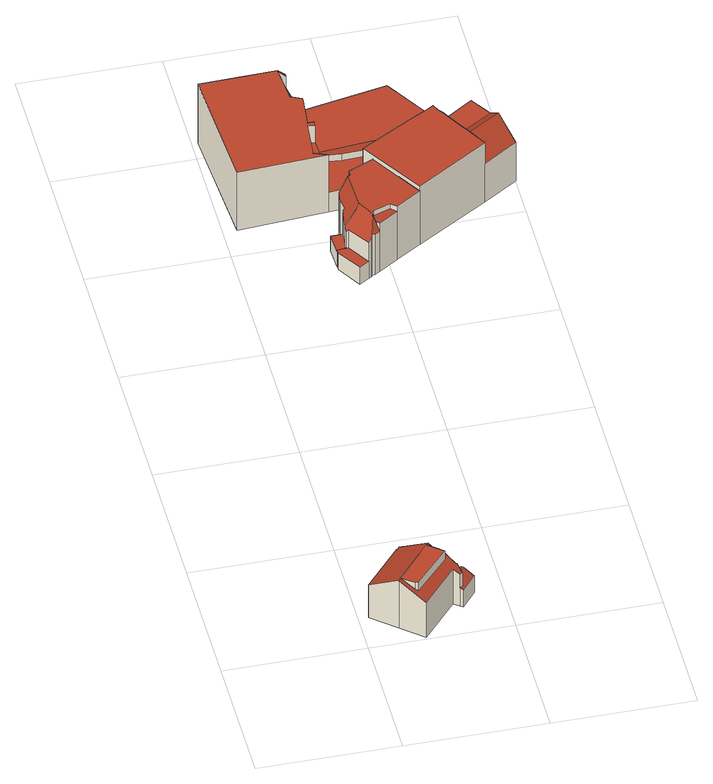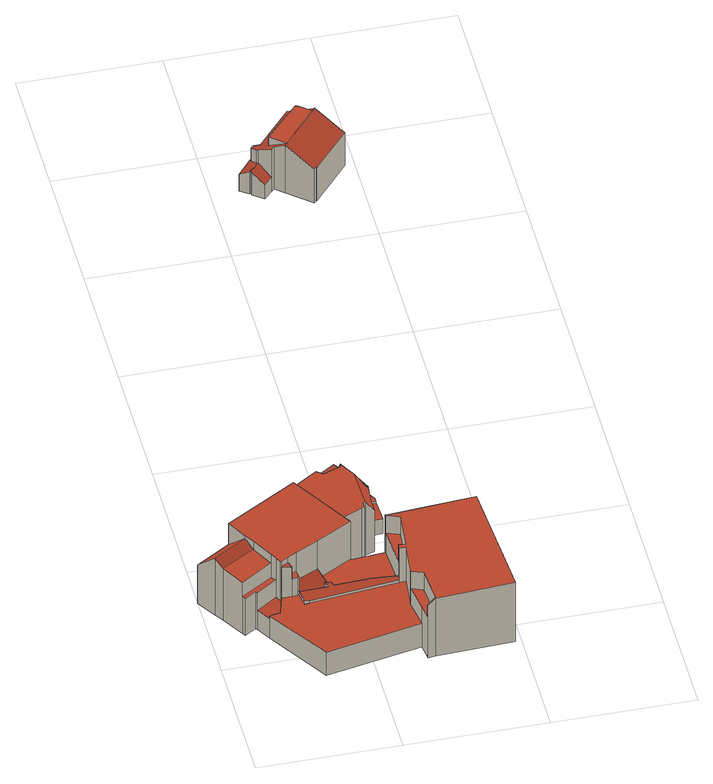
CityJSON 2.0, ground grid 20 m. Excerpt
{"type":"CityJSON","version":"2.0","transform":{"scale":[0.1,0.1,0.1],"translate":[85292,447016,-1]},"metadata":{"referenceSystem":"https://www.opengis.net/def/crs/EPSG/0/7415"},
"CityObjects":{
"building1":{"type":"Building","attributes":{"b3_bag_bag_overlap":0,"b3_dak_type":"slanted","b3_extrusie":0,"b3_h_dak_50p":6.93,"b3_h_dak_70p":7.85,"b3_h_dak_max":8.52,"b3_h_dak_min":2.33,"b3_h_maaiveld":-0.117,"b3_is_glas_dak":false,"b3_kas_warenhuis":false,"b3_mutatie_AHN3_AHN4":false,"b3_mutatie_AHN4_AHN5":false,"b3_n_vlakken":5,"b3_rmse_lod12":1.81,"b3_rmse_lod13":1.12,"b3_rmse_lod22":0.145,"b3_succes":true,"b3_t_run":210,"b3_val3dity_lod12":"[]","b3_val3dity_lod13":"[]","b3_val3dity_lod22":"[]","b3_volume_lod12":662.29,"b3_volume_lod13":638.64,"b3_volume_lod22":579.03,"geconstateerd":false,"oorspronkelijkbouwjaar":1951,"rf_force_lod11":false,"status":"Pand in gebruik","b3_opp_grond":83.33,"b3_opp_dak_plat":19.54,"b3_opp_dak_schuin":89.03,"b3_opp_scheidingsmuur":61.72,"b3_opp_buitenmuur":207.23,"b3_bouwlagen":3},"children":["building1-1"]},
"building1-1":{"type":"BuildingPart","parents":["building1"],"geometry":[{"type":"Solid","lod":"2.2","boundaries":[[[[0,1,2,3,4,5,6,7,8,9,10,11,12,13,14,15,16]],[[17,2,1,18]],[[19,5,4,20]],[[21,13,12,22]],[[23,14,13,21]],[[22,12,11,24]],[[25,26,27,28]],[[29,30,31,32]],[[28,27,33,34]],[[35,8,7,36,37]],[[38,9,8,35]],[[39,40,41,42]],[[24,11,10,40,39]],[[43,15,14,23]],[[44,16,15,43]],[[40,10,9,38]],[[42,41,45]],[[26,25,41]],[[46,47,3,2,17]],[[20,4,3,47]],[[47,46,48]],[[32,31,49,50]],[[37,36,30,29]],[[36,7,6,51]],[[51,6,5,19]],[[52,53,0,16,44]],[[18,1,0,53]],[[50,49,53,52]],[[34,33,54]],[[42,45,54,43,23,21,22,24,39]],[[51,19,20,47,48,49,31,30,36]],[[53,49,48,46,17,18]],[[34,54,45,41,25,28]],[[54,33,27,26,41,40,38,35,37,29,32,50,52,44,43]]]],"semantics":{"surfaces":[{"type":"GroundSurface"},{"type":"WallSurface","on_footprint_edge":true},{"type":"WallSurface","on_footprint_edge":false},{"type":"RoofSurface","b3_h_dak_50p":6.92,"b3_h_dak_70p":7.43,"b3_h_dak_max":8.36,"b3_h_dak_min":5.55,"b3_azimut":310.2,"b3_hellingshoek":29.57},{"type":"RoofSurface","b3_h_dak_50p":3.35,"b3_h_dak_70p":3.55,"b3_h_dak_max":5.47,"b3_h_dak_min":2.79,"b3_azimut":128.93,"b3_hellingshoek":33.17},{"type":"RoofSurface","b3_h_dak_50p":3.35,"b3_h_dak_70p":3.64,"b3_h_dak_max":6.8,"b3_h_dak_min":2.37,"b3_azimut":311.76,"b3_hellingshoek":35.44},{"type":"RoofSurface","b3_h_dak_50p":8.28,"b3_h_dak_70p":8.29,"b3_h_dak_max":8.32,"b3_h_dak_min":8.25,"b3_azimut":293.91,"b3_hellingshoek":0.92},{"type":"RoofSurface","b3_h_dak_50p":6.62,"b3_h_dak_70p":7.16,"b3_h_dak_max":8.36,"b3_h_dak_min":5.47,"b3_azimut":130.51,"b3_hellingshoek":28.52}],"values":[[0,1,1,1,1,1,2,2,2,1,1,2,1,1,1,1,2,2,1,1,2,2,2,1,1,1,1,2,2,3,4,5,6,7]]}}]},
"building2":{"type":"Building","attributes":{"b3_bag_bag_overlap":0,"b3_dak_type":"slanted","b3_extrusie":0,"b3_h_dak_50p":9.18,"b3_h_dak_70p":9.2,"b3_h_dak_max":10.09,"b3_h_dak_min":2.19,"b3_h_maaiveld":-0.199,"b3_is_glas_dak":false,"b3_kas_warenhuis":false,"b3_mutatie_AHN3_AHN4":false,"b3_mutatie_AHN4_AHN5":false,"b3_n_vlakken":8,"b3_rmse_lod12":2.49,"b3_rmse_lod13":0.911,"b3_rmse_lod22":0.285,"b3_succes":true,"b3_t_run":308,"b3_val3dity_lod12":"[]","b3_val3dity_lod13":"[]","b3_val3dity_lod22":"[]","b3_volume_lod12":852.06,"b3_volume_lod13":777.36,"b3_volume_lod22":745.06,"geconstateerd":false,"oorspronkelijkbouwjaar":1928,"rf_force_lod11":false,"status":"Pand in gebruik","b3_opp_grond":90.68,"b3_opp_dak_plat":68.99,"b3_opp_dak_schuin":38.14,"b3_opp_scheidingsmuur":89.36,"b3_opp_buitenmuur":221.68,"b3_bouwlagen":3},"children":["building2-1"]},
"building2-1":{"type":"BuildingPart","parents":["building2"],"geometry":[{"type":"Solid","lod":"2.2","boundaries":[[[[55,56,57,58,59,60,61,62,63,64,65,66,67,68,69,70,71,72,73,74,75,76]],[[77,74,73,78]],[[78,73,72,79]],[[80,81,79,82]],[[83,61,60,84]],[[85,64,63,86]],[[82,79,72,71,87]],[[88,62,61,83]],[[89,90,91,92]],[[93,94,95,96,97,98]],[[98,97,81,80]],[[99,55,76,100]],[[101,102,66,65,103]],[[92,91,102,101]],[[87,71,70,104]],[[105,106,107,108]],[[109,110,111]],[[106,105,111]],[[112,113,67,66,102]],[[110,109,113,112]],[[114,68,67,113]],[[108,107,90,89]],[[103,65,64,85]],[[94,93,115]],[[104,70,69,116]],[[116,69,68,114]],[[100,76,75,117]],[[118,117,75,74,77]],[[97,96,117,118]],[[119,57,56,120,121]],[[121,120,95,94]],[[122,58,57,119]],[[120,56,55,99]],[[86,63,62,88]],[[123,59,58,122]],[[84,60,59,123]],[[90,107,106,111,110,112,102,91]],[[104,116,105,108,124,115,93,98,80,82,87]],[[116,114,113,109,111,105]],[[97,118,77,78,79,81]],[[120,99,100,117,96,95]],[[86,88,83,84,124,108,89,92,101,103,85]],[[84,123,122,119,121,94,115,124]]]],"semantics":{"surfaces":[{"type":"GroundSurface"},{"type":"WallSurface","on_footprint_edge":true},{"type":"WallSurface","on_footprint_edge":false},{"type":"RoofSurface","b3_h_dak_50p":8.37,"b3_h_dak_70p":8.39,"b3_h_dak_max":9.24,"b3_h_dak_min":8.3,"b3_azimut":160.28,"b3_hellingshoek":4.36},{"type":"RoofSurface","b3_h_dak_50p":7.62,"b3_h_dak_70p":8.32,"b3_h_dak_max":9.7,"b3_h_dak_min":5.86,"b3_azimut":239.44,"b3_hellingshoek":58.17},{"type":"RoofSurface","b3_h_dak_50p":8.31,"b3_h_dak_70p":8.35,"b3_h_dak_max":9.04,"b3_h_dak_min":7.97,"b3_azimut":147.71,"b3_hellingshoek":60.77},{"type":"RoofSurface","b3_h_dak_50p":2.77,"b3_h_dak_70p":2.79,"b3_h_dak_max":6.43,"b3_h_dak_min":2.74,"b3_azimut":255.49,"b3_hellingshoek":1.87},{"type":"RoofSurface","b3_h_dak_50p":2.42,"b3_h_dak_70p":2.42,"b3_h_dak_max":6.57,"b3_h_dak_min":2.41,"b3_azimut":105.83,"b3_hellingshoek":0.473},{"type":"RoofSurface","b3_h_dak_50p":9.21,"b3_h_dak_70p":9.22,"b3_h_dak_max":9.7,"b3_h_dak_min":9.16,"b3_azimut":318.35,"b3_hellingshoek":0.509},{"type":"RoofSurface","b3_h_dak_50p":7.52,"b3_h_dak_70p":8.32,"b3_h_dak_max":9.21,"b3_h_dak_min":6.51,"b3_azimut":268.98,"b3_hellingshoek":59.47}],"values":[[0,1,1,2,1,1,1,1,2,2,2,1,1,2,1,2,2,2,1,2,1,2,1,2,1,1,1,1,2,1,2,1,1,1,1,1,3,4,5,6,7,8,9]]}}]},
"building3":{"type":"Building","attributes":{"b3_bag_bag_overlap":0,"b3_dak_type":"slanted","b3_extrusie":0,"b3_h_dak_50p":9.82,"b3_h_dak_70p":10.02,"b3_h_dak_max":11.3,"b3_h_dak_min":-0.194,"b3_h_maaiveld":-0.245,"b3_is_glas_dak":false,"b3_kas_warenhuis":false,"b3_mutatie_AHN3_AHN4":false,"b3_mutatie_AHN4_AHN5":false,"b3_n_vlakken":27,"b3_rmse_lod12":4.03,"b3_rmse_lod13":0.863,"b3_rmse_lod22":0.54,"b3_succes":true,"b3_t_run":1038,"b3_val3dity_lod12":"[]","b3_val3dity_lod13":"[]","b3_val3dity_lod22":"[]","b3_volume_lod12":6692.59,"b3_volume_lod13":5113.74,"b3_volume_lod22":5020.92,"geconstateerd":false,"oorspronkelijkbouwjaar":1923,"rf_force_lod11":false,"status":"Pand in gebruik","b3_opp_grond":651.88,"b3_opp_dak_plat":609.06,"b3_opp_dak_schuin":77.87,"b3_opp_scheidingsmuur":370.91,"b3_opp_buitenmuur":860.23,"b3_bouwlagen":4},"children":["building3-1"]},
"building3-1":{"type":"BuildingPart","parents":["building3"],"geometry":[{"type":"Solid","lod":"2.2","boundaries":[[[[125,126,127,128,129,130,131,65,132,133,134,135,136,137,138,139,140,141,142,143]],[[144,135,134,145,146]],[[147,131,130,148]],[[149,65,131,147,150]],[[151,152,153,154]],[[150,147,152,151]],[[155,125,143,156,157]],[[158,159,160,161]],[[162,163,164,165]],[[163,166,167,168,169]],[[148,130,129,170]],[[170,129,128,171]],[[156,143,142,172]],[[173,174,175,176]],[[177,133,132,178]],[[179,180,181,182]],[[183,184,185,186]],[[187,188,189,184,183]],[[190,191,139,138,192]],[[145,134,133,177]],[[193,194,195,196,197]],[[196,195,198,199,200]],[[201,176,175,178,202]],[[202,178,132,65,149]],[[197,196,203,204]],[[205,182,181,204,206]],[[207,208,209,180,179]],[[210,211,212,213,214]],[[157,156,212,211]],[[215,216,182,205]],[[214,213,217,216,215]],[[218,159,219,208,207]],[[216,217,159,218]],[[208,219,159,158]],[[161,160,172,220]],[[220,172,142,141,221]],[[222,173,223,224]],[[224,223,225,226]],[[227,137,136,228]],[[192,138,137,227]],[[186,185,229,230]],[[228,136,135,144]],[[230,229,191,190]],[[231,232,140,139,191]],[[233,234,235,236]],[[184,189,232,231]],[[221,141,140,232]],[[165,164,237,238]],[[238,237,169,239]],[[239,169,168,240,241]],[[168,167,242,243]],[[244,245,188,187]],[[241,240,246,245,244]],[[247,248,249,250]],[[236,235,251,252]],[[253,252,251,234,233,254]],[[199,198,252,253]],[[180,209,194,193]],[[255,256,174,173,222]],[[171,128,127,248,247]],[[206,204,203,176,201]],[[154,153,250,257]],[[257,250,249,211,210]],[[248,127,126,258]],[[258,126,125,155]],[[200,199,259]],[[226,225,259]],[[146,145,166,163,162]],[[243,242,256,255]],[[254,233,246,240]],[[148,170,152,147]],[[216,218,207,179,182]],[[172,160,159,219,159,217,213,212,156]],[[230,190,192,227]],[[184,231,191,229,185]],[[169,237,164,163]],[[234,251,235]],[[180,193,197,204,181]],[[200,259,225,223,173,176,203,196]],[[153,171,247,250]],[[171,153,152,170]],[[257,210,214,215,205,206,201,202,149,150,151,154]],[[258,155,157,211,249,248]],[[256,242,167,166,145,177,178,175,174]],[[146,162,165,238,239,241,244,187,183,186,230,227,228,144]],[[246,233,236,252,198,195,194,209,208,158,161,220,221,232,189,188,245]],[[254,240,168,243,255,222,224,226,259,199,253]]]],"semantics":{"surfaces":[{"type":"GroundSurface"},{"type":"WallSurface","on_footprint_edge":true},{"type":"WallSurface","on_footprint_edge":false},{"type":"RoofSurface","b3_h_dak_50p":8.41,"b3_h_dak_70p":9.18,"b3_h_dak_max":10.2,"b3_h_dak_min":6.64,"b3_azimut":148.73,"b3_hellingshoek":44.58},{"type":"RoofSurface","b3_h_dak_50p":9.09,"b3_h_dak_70p":9.09,"b3_h_dak_max":10.14,"b3_h_dak_min":9.09,"b3_azimut":324.52,"b3_hellingshoek":18.89},{"type":"RoofSurface","b3_h_dak_50p":3.29,"b3_h_dak_70p":3.33,"b3_h_dak_max":6.27,"b3_h_dak_min":3.19,"b3_azimut":141.37,"b3_hellingshoek":4.12},{"type":"RoofSurface","b3_h_dak_50p":8.96,"b3_h_dak_70p":10,"b3_h_dak_max":10,"b3_h_dak_min":8.94,"b3_azimut":86.12,"b3_hellingshoek":42.73},{"type":"RoofSurface","b3_h_dak_50p":6.91,"b3_h_dak_70p":6.92,"b3_h_dak_max":9.98,"b3_h_dak_min":6.88,"b3_azimut":268.9,"b3_hellingshoek":1.91},{"type":"RoofSurface","b3_h_dak_50p":6.83,"b3_h_dak_70p":6.84,"b3_h_dak_max":9.91,"b3_h_dak_min":6.78,"b3_azimut":255.92,"b3_hellingshoek":1.9},{"type":"RoofSurface","b3_h_dak_50p":-0.111,"b3_h_dak_70p":-0.111,"b3_h_dak_max":-0.108,"b3_h_dak_min":-0.112,"b3_azimut":56.77,"b3_hellingshoek":0.366},{"type":"RoofSurface","b3_h_dak_50p":6.9,"b3_h_dak_70p":6.9,"b3_h_dak_max":10.11,"b3_h_dak_min":6.89,"b3_azimut":306.59,"b3_hellingshoek":1.23},{"type":"RoofSurface","b3_h_dak_50p":4.41,"b3_h_dak_70p":4.64,"b3_h_dak_max":10.08,"b3_h_dak_min":3.31,"b3_azimut":328.1,"b3_hellingshoek":32.75},{"type":"RoofSurface","b3_h_dak_50p":8.77,"b3_h_dak_70p":8.8,"b3_h_dak_max":10.18,"b3_h_dak_min":8.69,"b3_azimut":324.1,"b3_hellingshoek":2.25},{"type":"RoofSurface","b3_h_dak_50p":9.24,"b3_h_dak_70p":9.44,"b3_h_dak_max":10.18,"b3_h_dak_min":8.79,"b3_azimut":328.09,"b3_hellingshoek":32.75},{"type":"RoofSurface","b3_h_dak_50p":10.06,"b3_h_dak_70p":10.11,"b3_h_dak_max":10.2,"b3_h_dak_min":9.92,"b3_azimut":257.18,"b3_hellingshoek":1.11},{"type":"RoofSurface","b3_h_dak_50p":6.27,"b3_h_dak_70p":6.29,"b3_h_dak_max":8.7,"b3_h_dak_min":6.19,"b3_azimut":172.3,"b3_hellingshoek":2.54},{"type":"RoofSurface","b3_h_dak_50p":3.34,"b3_h_dak_70p":3.34,"b3_h_dak_max":10.02,"b3_h_dak_min":3.33,"b3_azimut":154.1,"b3_hellingshoek":0.233},{"type":"RoofSurface","b3_h_dak_50p":10.02,"b3_h_dak_70p":10.06,"b3_h_dak_max":10.16,"b3_h_dak_min":9.87,"b3_azimut":110.45,"b3_hellingshoek":0.948},{"type":"RoofSurface","b3_h_dak_50p":3.87,"b3_h_dak_70p":3.9,"b3_h_dak_max":9.93,"b3_h_dak_min":3.75,"b3_azimut":120.73,"b3_hellingshoek":0.666},{"type":"RoofSurface","b3_h_dak_50p":4.3,"b3_h_dak_70p":4.34,"b3_h_dak_max":4.47,"b3_h_dak_min":4.17,"b3_azimut":357.84,"b3_hellingshoek":6.94}],"values":[[0,1,1,1,2,2,1,2,2,2,1,1,1,2,1,2,2,2,1,1,2,2,2,1,2,2,2,2,2,2,2,2,2,2,2,1,2,2,1,1,2,1,2,1,2,2,1,2,2,2,2,2,2,2,2,2,2,2,2,1,2,2,2,1,1,2,2,2,2,2,3,4,5,6,7,8,9,10,11,12,13,14,15,16,17,18,19]]}}]}
},
"vertices":[
[119,86,9],[131,99,9],[146,87,9],[147,83,9],[149,84,9],[161,75,9],[140,50,9],[136,53,9],[128,59,9],[79,2,9],[48,29,9],[13,58,9],[65,118,9],[66,117,9],[69,121,9],[102,93,9],[115,82,9],[146,87,48],[131,99,34],[161,75,38],[149,84,48],[66,117,68],[65,118,67],[69,121,68],[13,58,67],[68,20,93],[68,20,81],[72,19,79],[72,19,93],[140,56,64],[140,56,41],[136,69,48],[136,69,70],[120,72,78],[120,72,93],[128,59,70],[136,53,42],[136,53,65],[79,2,70],[48,29,93],[48,29,92],[51,33,92],[51,33,93],[102,93,93],[115,82,83],[85,73,93],[147,83,50],[147,83,48],[140,78,49],[134,70,49],[134,70,71],[140,50,38],[119,86,83],[119,86,34],[99,90,93],
[130,782,8],[147,783,8],[149,783,8],[148,801,8],[149,814,8],[162,819,8],[166,820,8],[166,828,8],[170,830,8],[202,844,8],[248,768,8],[212,745,8],[184,727,8],[177,723,8],[172,722,8],[172,720,8],[171,719,8],[167,717,8],[153,708,8],[132,744,8],[132,750,8],[131,750,8],[132,744,37],[153,708,38],[167,717,38],[147,750,69],[147,750,38],[167,717,71],[166,820,102],[162,819,102],[202,844,102],[170,830,102],[171,719,77],[166,828,102],[179,743,102],[179,743,94],[204,752,94],[204,752,102],[144,757,71],[144,757,69],[144,757,34],[144,750,34],[144,750,38],[144,750,65],[130,782,34],[131,750,34],[212,745,102],[212,745,93],[248,768,102],[172,720,79],[177,737,101],[177,737,94],[177,739,94],[177,739,102],[181,732,89],[181,732,93],[179,734,93],[184,727,93],[184,727,79],[177,723,79],[160,760,95],[172,722,81],[132,750,34],[132,750,37],[149,783,78],[147,783,34],[147,783,74],[148,801,77],[149,814,80],[164,762,102],
[337,929,8],[353,939,8],[356,934,8],[375,902,8],[383,890,8],[400,862,8],[351,831,8],[192,860,8],[191,861,8],[145,858,8],[19,850,8],[8,1031,8],[117,1036,8],[128,1037,8],[128,1034,8],[131,1014,8],[267,1041,8],[323,951,8],[335,931,8],[19,850,110],[145,858,43],[145,858,109],[351,831,75],[400,862,76],[248,768,110],[351,831,112],[335,860,112],[335,860,108],[327,873,98],[327,873,112],[337,929,73],[335,931,42],[335,931,73],[300,921,48],[300,921,43],[308,949,44],[308,949,48],[144,859,109],[144,859,78],[126,866,78],[126,866,109],[144,859,43],[141,919,44],[141,919,54],[141,919,79],[383,890,108],[375,902,99],[323,951,43],[231,912,44],[231,912,43],[244,889,43],[244,889,61],[191,861,43],[192,860,43],[286,921,100],[286,921,79],[289,913,79],[289,913,102],[137,975,109],[137,975,79],[121,982,79],[121,982,110],[137,973,109],[137,973,49],[137,975,49],[128,1034,99],[128,1034,79],[128,1037,100],[277,920,79],[277,920,48],[276,919,48],[276,919,56],[276,919,79],[276,920,48],[276,920,54],[276,920,55],[244,889,110],[192,860,109],[277,907,63],[277,907,79],[289,913,111],[277,907,111],[299,921,102],[299,921,48],[286,921,48],[305,911,111],[305,911,72],[305,911,42],[301,920,43],[301,920,111],[299,919,111],[299,919,103],[299,919,43],[300,921,103],[299,921,43],[323,951,47],[267,1041,49],[231,912,55],[239,911,47],[239,911,55],[236,919,42],[236,919,54],[117,1036,110],[8,1031,112],[117,1033,79],[117,1033,110],[131,1014,79],[131,1014,50],[266,939,48],[266,939,9],[273,940,9],[273,940,48],[131,920,78],[131,920,109],[141,919,109],[141,927,53],[141,927,109],[176,916,43],[176,916,54],[132,926,109],[132,926,49],[141,927,49],[356,934,97],[356,934,73],[310,904,72],[310,904,97],[273,938,9],[273,938,48],[273,938,52],[266,939,52],[228,918,54],[228,918,43],[310,904,112],[353,939,73],[274,920,54]
]}
